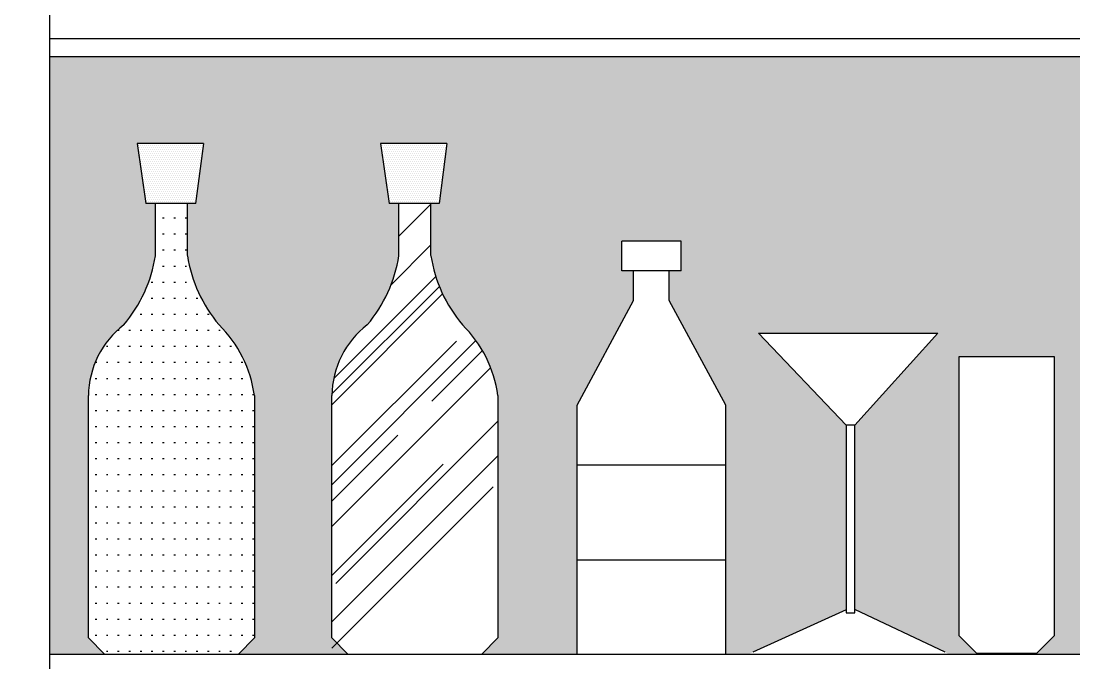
# Model space of a CAD drawing. Header units: millimetres. Extents: x 313 to 326.9, y 157.3 to 165.7.
# Drawn here: x 313.95 to 314.54, y 159.372 to 159.732 of the extents above; entities that cross this region are included whole.
import ezdxf

# ---------------------------------------------------------------- set-up
doc = ezdxf.new("R2010")
doc.units = ezdxf.units.MM
doc.header["$LTSCALE"] = 0.1
doc.header["$MEASUREMENT"] = 0
for name, color, linetype in [('accesorios', 31, 'Continuous'), ('JALADERAS', 7, 'Continuous'), ('MICROS', 7, 'Continuous'), ('MUEBLE', 7, 'Continuous'), ('MUEBLES', 7, 'Continuous')]:
    doc.layers.add(name, color=color, linetype=linetype)

# ---------------------------------------------------------------- blocks, each defined once
blk = doc.blocks.new('*X4')
at = {"color": 0, "linetype": 'ByBlock'}
for p, q in [((7.72223, 8.17478), (7.74223, 8.19478)), ((7.71737, 8.14446), (7.74223, 8.16932)), ((7.68163, 8.08609), (7.74525, 8.14972)), ((7.6805, 8.06969), (7.74955, 8.13874)), ((7.68052, 8.0765), (7.74749, 8.14347)), ((7.6805, 8.01991), (7.77032, 8.10973)), ((7.6805, 8.03179), (7.75809, 8.10938)), ((7.74282, 8.07205), (7.77432, 8.10355)), ((7.6805, 7.99389), (7.77947, 8.09286)), ((7.68286, 7.95835), (7.78396, 8.05945)), ((7.6805, 8.00973), (7.72161, 8.05083)), ((7.6805, 7.9345), (7.78396, 8.03795)), ((7.6805, 7.96335), (7.74989, 8.03273)), ((7.6805, 7.91809), (7.781, 8.01859))]:
    blk.add_line(p, q, dxfattribs=at)
blk = doc.blocks.new('*X5')
at = {"color": 0, "linetype": 'ByBlock'}
for p, q in [((7.71125, 8.2325), (7.71125, 8.2325)), ((7.71125, 8.23), (7.71125, 8.23)), ((7.711875, 8.23125), (7.711875, 8.23125)), ((7.7125, 8.2325), (7.7125, 8.2325)), ((7.7125, 8.23), (7.7125, 8.23)), ((7.713125, 8.23125), (7.713125, 8.23125)), ((7.71375, 8.2325), (7.71375, 8.2325)), ((7.71375, 8.23), (7.71375, 8.23)), ((7.714375, 8.23125), (7.714375, 8.23125)), ((7.715, 8.2325), (7.715, 8.2325)), ((7.715, 8.23), (7.715, 8.23)), ((7.715625, 8.23125), (7.715625, 8.23125)), ((7.71625, 8.2325), (7.71625, 8.2325)), ((7.71625, 8.23), (7.71625, 8.23)), ((7.716875, 8.23125), (7.716875, 8.23125)), ((7.7175, 8.2325), (7.7175, 8.2325)), ((7.7175, 8.23), (7.7175, 8.23)), ((7.718125, 8.23125), (7.718125, 8.23125)), ((7.71875, 8.2325), (7.71875, 8.2325)), ((7.71875, 8.23), (7.71875, 8.23)), ((7.719375, 8.23125), (7.719375, 8.23125)), ((7.72, 8.2325), (7.72, 8.2325)), ((7.72, 8.23), (7.72, 8.23)), ((7.720625, 8.23125), (7.720625, 8.23125)), ((7.72125, 8.2325), (7.72125, 8.2325)), ((7.72125, 8.23), (7.72125, 8.23)), ((7.721875, 8.23125), (7.721875, 8.23125)), ((7.7225, 8.2325), (7.7225, 8.2325)), ((7.7225, 8.23), (7.7225, 8.23)), ((7.723125, 8.23125), (7.723125, 8.23125)), ((7.72375, 8.2325), (7.72375, 8.2325)), ((7.72375, 8.23), (7.72375, 8.23)), ((7.724375, 8.23125), (7.724375, 8.23125)), ((7.725, 8.2325), (7.725, 8.2325)), ((7.725, 8.23), (7.725, 8.23)), ((7.725625, 8.23125), (7.725625, 8.23125)), ((7.72625, 8.2325), (7.72625, 8.2325)), ((7.72625, 8.23), (7.72625, 8.23)), ((7.726875, 8.23125), (7.726875, 8.23125)), ((7.7275, 8.2325), (7.7275, 8.2325)), ((7.7275, 8.23), (7.7275, 8.23)), ((7.728125, 8.23125), (7.728125, 8.23125)), ((7.72875, 8.2325), (7.72875, 8.2325)), ((7.72875, 8.23), (7.72875, 8.23)), ((7.729375, 8.23125), (7.729375, 8.23125)), ((7.73, 8.2325), (7.73, 8.2325)), ((7.73, 8.23), (7.73, 8.23)), ((7.730625, 8.23125), (7.730625, 8.23125)), ((7.73125, 8.2325), (7.73125, 8.2325)), ((7.73125, 8.23), (7.73125, 8.23)), ((7.731875, 8.23125), (7.731875, 8.23125)), ((7.7325, 8.2325), (7.7325, 8.2325)), ((7.7325, 8.23), (7.7325, 8.23)), ((7.733125, 8.23125), (7.733125, 8.23125)), ((7.73375, 8.2325), (7.73375, 8.2325)), ((7.73375, 8.23), (7.73375, 8.23)), ((7.734375, 8.23125), (7.734375, 8.23125)), ((7.735, 8.2325), (7.735, 8.2325)), ((7.735, 8.23), (7.735, 8.23)), ((7.735625, 8.23125), (7.735625, 8.23125)), ((7.73625, 8.2325), (7.73625, 8.2325)), ((7.73625, 8.23), (7.73625, 8.23)), ((7.736875, 8.23125), (7.736875, 8.23125)), ((7.7375, 8.2325), (7.7375, 8.2325)), ((7.7375, 8.23), (7.7375, 8.23)), ((7.738125, 8.23125), (7.738125, 8.23125)), ((7.73875, 8.2325), (7.73875, 8.2325)), ((7.73875, 8.23), (7.73875, 8.23)), ((7.739375, 8.23125), (7.739375, 8.23125)), ((7.74, 8.2325), (7.74, 8.2325)), ((7.74, 8.23), (7.74, 8.23)), ((7.740625, 8.23125), (7.740625, 8.23125)), ((7.74125, 8.2325), (7.74125, 8.2325)), ((7.74125, 8.23), (7.74125, 8.23)), ((7.741875, 8.23125), (7.741875, 8.23125)), ((7.7425, 8.2325), (7.7425, 8.2325)), ((7.7425, 8.23), (7.7425, 8.23)), ((7.743125, 8.23125), (7.743125, 8.23125)), ((7.74375, 8.2325), (7.74375, 8.2325)), ((7.74375, 8.23), (7.74375, 8.23)), ((7.744375, 8.23125), (7.744375, 8.23125)), ((7.745, 8.2325), (7.745, 8.2325)), ((7.745, 8.23), (7.745, 8.23)), ((7.745625, 8.23125), (7.745625, 8.23125)), ((7.74625, 8.2325), (7.74625, 8.2325)), ((7.74625, 8.23), (7.74625, 8.23)), ((7.746875, 8.23125), (7.746875, 8.23125)), ((7.7475, 8.2325), (7.7475, 8.2325)), ((7.7475, 8.23), (7.7475, 8.23)), ((7.748125, 8.23125), (7.748125, 8.23125)), ((7.74875, 8.2325), (7.74875, 8.2325)), ((7.74875, 8.23), (7.74875, 8.23)), ((7.749375, 8.23125), (7.749375, 8.23125)), ((7.75, 8.2325), (7.75, 8.2325)), ((7.75, 8.23), (7.75, 8.23)), ((7.750625, 8.23125), (7.750625, 8.23125)), ((7.75125, 8.2325), (7.75125, 8.2325)), ((7.75125, 8.23), (7.75125, 8.23)), ((7.751875, 8.23125), (7.751875, 8.23125)), ((7.711875, 8.22875), (7.711875, 8.22875)), ((7.711875, 8.22625), (7.711875, 8.22625)), ((7.7125, 8.2275), (7.7125, 8.2275)), ((7.7125, 8.225), (7.7125, 8.225)), ((7.713125, 8.22875), (7.713125, 8.22875)), ((7.713125, 8.22625), (7.713125, 8.22625)), ((7.713125, 8.22375), (7.713125, 8.22375)), ((7.71375, 8.2275), (7.71375, 8.2275)), ((7.71375, 8.225), (7.71375, 8.225)), ((7.714375, 8.22875), (7.714375, 8.22875)), ((7.714375, 8.22625), (7.714375, 8.22625)), ((7.714375, 8.22375), (7.714375, 8.22375)), ((7.715, 8.2275), (7.715, 8.2275)), ((7.715, 8.225), (7.715, 8.225)), ((7.715625, 8.22875), (7.715625, 8.22875)), ((7.715625, 8.22625), (7.715625, 8.22625)), ((7.715625, 8.22375), (7.715625, 8.22375)), ((7.71625, 8.2275), (7.71625, 8.2275)), ((7.71625, 8.225), (7.71625, 8.225)), ((7.716875, 8.22875), (7.716875, 8.22875)), ((7.716875, 8.22625), (7.716875, 8.22625)), ((7.716875, 8.22375), (7.716875, 8.22375)), ((7.7175, 8.2275), (7.7175, 8.2275)), ((7.7175, 8.225), (7.7175, 8.225)), ((7.718125, 8.22875), (7.718125, 8.22875)), ((7.718125, 8.22625), (7.718125, 8.22625)), ((7.718125, 8.22375), (7.718125, 8.22375)), ((7.71875, 8.2275), (7.71875, 8.2275)), ((7.71875, 8.225), (7.71875, 8.225)), ((7.719375, 8.22875), (7.719375, 8.22875)), ((7.719375, 8.22625), (7.719375, 8.22625)), ((7.719375, 8.22375), (7.719375, 8.22375)), ((7.72, 8.2275), (7.72, 8.2275)), ((7.72, 8.225), (7.72, 8.225)), ((7.720625, 8.22875), (7.720625, 8.22875)), ((7.720625, 8.22625), (7.720625, 8.22625)), ((7.720625, 8.22375), (7.720625, 8.22375)), ((7.72125, 8.2275), (7.72125, 8.2275)), ((7.72125, 8.225), (7.72125, 8.225)), ((7.721875, 8.22875), (7.721875, 8.22875)), ((7.721875, 8.22625), (7.721875, 8.22625)), ((7.721875, 8.22375), (7.721875, 8.22375)), ((7.7225, 8.2275), (7.7225, 8.2275)), ((7.7225, 8.225), (7.7225, 8.225)), ((7.723125, 8.22875), (7.723125, 8.22875)), ((7.723125, 8.22625), (7.723125, 8.22625)), ((7.723125, 8.22375), (7.723125, 8.22375)), ((7.72375, 8.2275), (7.72375, 8.2275)), ((7.72375, 8.225), (7.72375, 8.225)), ((7.724375, 8.22875), (7.724375, 8.22875)), ((7.724375, 8.22625), (7.724375, 8.22625)), ((7.724375, 8.22375), (7.724375, 8.22375)), ((7.725, 8.2275), (7.725, 8.2275)), ((7.725, 8.225), (7.725, 8.225)), ((7.725625, 8.22875), (7.725625, 8.22875)), ((7.725625, 8.22625), (7.725625, 8.22625)), ((7.725625, 8.22375), (7.725625, 8.22375)), ((7.72625, 8.2275), (7.72625, 8.2275)), ((7.72625, 8.225), (7.72625, 8.225)), ((7.726875, 8.22875), (7.726875, 8.22875)), ((7.726875, 8.22625), (7.726875, 8.22625)), ((7.726875, 8.22375), (7.726875, 8.22375)), ((7.7275, 8.2275), (7.7275, 8.2275)), ((7.7275, 8.225), (7.7275, 8.225)), ((7.728125, 8.22875), (7.728125, 8.22875)), ((7.728125, 8.22625), (7.728125, 8.22625)), ((7.728125, 8.22375), (7.728125, 8.22375)), ((7.72875, 8.2275), (7.72875, 8.2275)), ((7.72875, 8.225), (7.72875, 8.225)), ((7.729375, 8.22875), (7.729375, 8.22875)), ((7.729375, 8.22625), (7.729375, 8.22625)), ((7.729375, 8.22375), (7.729375, 8.22375)), ((7.73, 8.2275), (7.73, 8.2275)), ((7.73, 8.225), (7.73, 8.225)), ((7.730625, 8.22875), (7.730625, 8.22875)), ((7.730625, 8.22625), (7.730625, 8.22625)), ((7.730625, 8.22375), (7.730625, 8.22375)), ((7.73125, 8.2275), (7.73125, 8.2275)), ((7.73125, 8.225), (7.73125, 8.225)), ((7.731875, 8.22875), (7.731875, 8.22875)), ((7.731875, 8.22625), (7.731875, 8.22625)), ((7.731875, 8.22375), (7.731875, 8.22375)), ((7.7325, 8.2275), (7.7325, 8.2275)), ((7.7325, 8.225), (7.7325, 8.225)), ((7.733125, 8.22875), (7.733125, 8.22875)), ((7.733125, 8.22625), (7.733125, 8.22625)), ((7.733125, 8.22375), (7.733125, 8.22375)), ((7.73375, 8.2275), (7.73375, 8.2275)), ((7.73375, 8.225), (7.73375, 8.225)), ((7.734375, 8.22875), (7.734375, 8.22875)), ((7.734375, 8.22625), (7.734375, 8.22625)), ((7.734375, 8.22375), (7.734375, 8.22375)), ((7.735, 8.2275), (7.735, 8.2275)), ((7.735, 8.225), (7.735, 8.225)), ((7.735625, 8.22875), (7.735625, 8.22875)), ((7.735625, 8.22625), (7.735625, 8.22625)), ((7.735625, 8.22375), (7.735625, 8.22375)), ((7.73625, 8.2275), (7.73625, 8.2275)), ((7.73625, 8.225), (7.73625, 8.225)), ((7.736875, 8.22875), (7.736875, 8.22875)), ((7.736875, 8.22625), (7.736875, 8.22625)), ((7.736875, 8.22375), (7.736875, 8.22375)), ((7.7375, 8.2275), (7.7375, 8.2275)), ((7.7375, 8.225), (7.7375, 8.225)), ((7.738125, 8.22875), (7.738125, 8.22875)), ((7.738125, 8.22625), (7.738125, 8.22625)), ((7.738125, 8.22375), (7.738125, 8.22375)), ((7.73875, 8.2275), (7.73875, 8.2275)), ((7.73875, 8.225), (7.73875, 8.225)), ((7.739375, 8.22875), (7.739375, 8.22875)), ((7.739375, 8.22625), (7.739375, 8.22625)), ((7.739375, 8.22375), (7.739375, 8.22375)), ((7.74, 8.2275), (7.74, 8.2275)), ((7.74, 8.225), (7.74, 8.225)), ((7.740625, 8.22875), (7.740625, 8.22875)), ((7.740625, 8.22625), (7.740625, 8.22625)), ((7.740625, 8.22375), (7.740625, 8.22375)), ((7.74125, 8.2275), (7.74125, 8.2275)), ((7.74125, 8.225), (7.74125, 8.225)), ((7.741875, 8.22875), (7.741875, 8.22875)), ((7.741875, 8.22625), (7.741875, 8.22625)), ((7.741875, 8.22375), (7.741875, 8.22375)), ((7.7425, 8.2275), (7.7425, 8.2275)), ((7.7425, 8.225), (7.7425, 8.225)), ((7.743125, 8.22875), (7.743125, 8.22875)), ((7.743125, 8.22625), (7.743125, 8.22625)), ((7.743125, 8.22375), (7.743125, 8.22375)), ((7.74375, 8.2275), (7.74375, 8.2275)), ((7.74375, 8.225), (7.74375, 8.225)), ((7.744375, 8.22875), (7.744375, 8.22875)), ((7.744375, 8.22625), (7.744375, 8.22625)), ((7.744375, 8.22375), (7.744375, 8.22375)), ((7.745, 8.2275), (7.745, 8.2275)), ((7.745, 8.225), (7.745, 8.225)), ((7.745625, 8.22875), (7.745625, 8.22875)), ((7.745625, 8.22625), (7.745625, 8.22625)), ((7.745625, 8.22375), (7.745625, 8.22375)), ((7.74625, 8.2275), (7.74625, 8.2275)), ((7.74625, 8.225), (7.74625, 8.225)), ((7.746875, 8.22875), (7.746875, 8.22875)), ((7.746875, 8.22625), (7.746875, 8.22625)), ((7.746875, 8.22375), (7.746875, 8.22375)), ((7.7475, 8.2275), (7.7475, 8.2275)), ((7.7475, 8.225), (7.7475, 8.225)), ((7.748125, 8.22875), (7.748125, 8.22875)), ((7.748125, 8.22625), (7.748125, 8.22625)), ((7.748125, 8.22375), (7.748125, 8.22375)), ((7.74875, 8.2275), (7.74875, 8.2275)), ((7.74875, 8.225), (7.74875, 8.225)), ((7.749375, 8.22875), (7.749375, 8.22875)), ((7.749375, 8.22625), (7.749375, 8.22625)), ((7.749375, 8.22375), (7.749375, 8.22375)), ((7.75, 8.2275), (7.75, 8.2275)), ((7.75, 8.225), (7.75, 8.225)), ((7.750625, 8.22875), (7.750625, 8.22875)), ((7.750625, 8.22625), (7.750625, 8.22625)), ((7.750625, 8.22375), (7.750625, 8.22375)), ((7.75125, 8.2275), (7.75125, 8.2275)), ((7.7125, 8.2225), (7.7125, 8.2225)), ((7.713125, 8.22125), (7.713125, 8.22125)), ((7.713125, 8.21875), (7.713125, 8.21875)), ((7.71375, 8.2225), (7.71375, 8.2225)), ((7.71375, 8.22), (7.71375, 8.22)), ((7.71375, 8.2175), (7.71375, 8.2175)), ((7.714375, 8.22125), (7.714375, 8.22125)), ((7.714375, 8.21875), (7.714375, 8.21875)), ((7.715, 8.2225), (7.715, 8.2225)), ((7.715, 8.22), (7.715, 8.22)), ((7.715, 8.2175), (7.715, 8.2175)), ((7.715625, 8.22125), (7.715625, 8.22125)), ((7.715625, 8.21875), (7.715625, 8.21875)), ((7.71625, 8.2225), (7.71625, 8.2225)), ((7.71625, 8.22), (7.71625, 8.22)), ((7.71625, 8.2175), (7.71625, 8.2175)), ((7.716875, 8.22125), (7.716875, 8.22125)), ((7.716875, 8.21875), (7.716875, 8.21875)), ((7.7175, 8.2225), (7.7175, 8.2225)), ((7.7175, 8.22), (7.7175, 8.22)), ((7.7175, 8.2175), (7.7175, 8.2175)), ((7.718125, 8.22125), (7.718125, 8.22125)), ((7.718125, 8.21875), (7.718125, 8.21875)), ((7.71875, 8.2225), (7.71875, 8.2225)), ((7.71875, 8.22), (7.71875, 8.22)), ((7.71875, 8.2175), (7.71875, 8.2175)), ((7.719375, 8.22125), (7.719375, 8.22125)), ((7.719375, 8.21875), (7.719375, 8.21875)), ((7.72, 8.2225), (7.72, 8.2225)), ((7.72, 8.22), (7.72, 8.22)), ((7.72, 8.2175), (7.72, 8.2175)), ((7.720625, 8.22125), (7.720625, 8.22125)), ((7.720625, 8.21875), (7.720625, 8.21875)), ((7.72125, 8.2225), (7.72125, 8.2225)), ((7.72125, 8.22), (7.72125, 8.22)), ((7.72125, 8.2175), (7.72125, 8.2175)), ((7.721875, 8.22125), (7.721875, 8.22125)), ((7.721875, 8.21875), (7.721875, 8.21875)), ((7.7225, 8.2225), (7.7225, 8.2225)), ((7.7225, 8.22), (7.7225, 8.22)), ((7.7225, 8.2175), (7.7225, 8.2175)), ((7.723125, 8.22125), (7.723125, 8.22125)), ((7.723125, 8.21875), (7.723125, 8.21875)), ((7.72375, 8.2225), (7.72375, 8.2225)), ((7.72375, 8.22), (7.72375, 8.22)), ((7.72375, 8.2175), (7.72375, 8.2175)), ((7.724375, 8.22125), (7.724375, 8.22125)), ((7.724375, 8.21875), (7.724375, 8.21875)), ((7.725, 8.2225), (7.725, 8.2225)), ((7.725, 8.22), (7.725, 8.22)), ((7.725, 8.2175), (7.725, 8.2175)), ((7.725625, 8.22125), (7.725625, 8.22125)), ((7.725625, 8.21875), (7.725625, 8.21875)), ((7.72625, 8.2225), (7.72625, 8.2225)), ((7.72625, 8.22), (7.72625, 8.22)), ((7.72625, 8.2175), (7.72625, 8.2175)), ((7.726875, 8.22125), (7.726875, 8.22125)), ((7.726875, 8.21875), (7.726875, 8.21875)), ((7.7275, 8.2225), (7.7275, 8.2225)), ((7.7275, 8.22), (7.7275, 8.22)), ((7.7275, 8.2175), (7.7275, 8.2175)), ((7.728125, 8.22125), (7.728125, 8.22125)), ((7.728125, 8.21875), (7.728125, 8.21875)), ((7.72875, 8.2225), (7.72875, 8.2225)), ((7.72875, 8.22), (7.72875, 8.22)), ((7.72875, 8.2175), (7.72875, 8.2175)), ((7.729375, 8.22125), (7.729375, 8.22125)), ((7.729375, 8.21875), (7.729375, 8.21875)), ((7.73, 8.2225), (7.73, 8.2225)), ((7.73, 8.22), (7.73, 8.22)), ((7.73, 8.2175), (7.73, 8.2175)), ((7.730625, 8.22125), (7.730625, 8.22125)), ((7.730625, 8.21875), (7.730625, 8.21875)), ((7.73125, 8.2225), (7.73125, 8.2225)), ((7.73125, 8.22), (7.73125, 8.22)), ((7.73125, 8.2175), (7.73125, 8.2175)), ((7.731875, 8.22125), (7.731875, 8.22125)), ((7.731875, 8.21875), (7.731875, 8.21875)), ((7.7325, 8.2225), (7.7325, 8.2225)), ((7.7325, 8.22), (7.7325, 8.22)), ((7.7325, 8.2175), (7.7325, 8.2175)), ((7.733125, 8.22125), (7.733125, 8.22125)), ((7.733125, 8.21875), (7.733125, 8.21875)), ((7.73375, 8.2225), (7.73375, 8.2225)), ((7.73375, 8.22), (7.73375, 8.22)), ((7.73375, 8.2175), (7.73375, 8.2175)), ((7.734375, 8.22125), (7.734375, 8.22125)), ((7.734375, 8.21875), (7.734375, 8.21875)), ((7.735, 8.2225), (7.735, 8.2225)), ((7.735, 8.22), (7.735, 8.22)), ((7.735, 8.2175), (7.735, 8.2175)), ((7.735625, 8.22125), (7.735625, 8.22125)), ((7.735625, 8.21875), (7.735625, 8.21875)), ((7.73625, 8.2225), (7.73625, 8.2225)), ((7.73625, 8.22), (7.73625, 8.22)), ((7.73625, 8.2175), (7.73625, 8.2175)), ((7.736875, 8.22125), (7.736875, 8.22125)), ((7.736875, 8.21875), (7.736875, 8.21875)), ((7.7375, 8.2225), (7.7375, 8.2225)), ((7.7375, 8.22), (7.7375, 8.22)), ((7.7375, 8.2175), (7.7375, 8.2175)), ((7.738125, 8.22125), (7.738125, 8.22125)), ((7.738125, 8.21875), (7.738125, 8.21875)), ((7.73875, 8.2225), (7.73875, 8.2225)), ((7.73875, 8.22), (7.73875, 8.22)), ((7.73875, 8.2175), (7.73875, 8.2175)), ((7.739375, 8.22125), (7.739375, 8.22125)), ((7.739375, 8.21875), (7.739375, 8.21875)), ((7.74, 8.2225), (7.74, 8.2225)), ((7.74, 8.22), (7.74, 8.22)), ((7.74, 8.2175), (7.74, 8.2175)), ((7.740625, 8.22125), (7.740625, 8.22125)), ((7.740625, 8.21875), (7.740625, 8.21875)), ((7.74125, 8.2225), (7.74125, 8.2225)), ((7.74125, 8.22), (7.74125, 8.22)), ((7.74125, 8.2175), (7.74125, 8.2175)), ((7.741875, 8.22125), (7.741875, 8.22125)), ((7.741875, 8.21875), (7.741875, 8.21875)), ((7.7425, 8.2225), (7.7425, 8.2225)), ((7.7425, 8.22), (7.7425, 8.22)), ((7.7425, 8.2175), (7.7425, 8.2175)), ((7.743125, 8.22125), (7.743125, 8.22125)), ((7.743125, 8.21875), (7.743125, 8.21875)), ((7.74375, 8.2225), (7.74375, 8.2225)), ((7.74375, 8.22), (7.74375, 8.22)), ((7.74375, 8.2175), (7.74375, 8.2175)), ((7.744375, 8.22125), (7.744375, 8.22125)), ((7.744375, 8.21875), (7.744375, 8.21875)), ((7.745, 8.2225), (7.745, 8.2225)), ((7.745, 8.22), (7.745, 8.22)), ((7.745, 8.2175), (7.745, 8.2175)), ((7.745625, 8.22125), (7.745625, 8.22125)), ((7.745625, 8.21875), (7.745625, 8.21875)), ((7.74625, 8.2225), (7.74625, 8.2225)), ((7.74625, 8.22), (7.74625, 8.22)), ((7.74625, 8.2175), (7.74625, 8.2175)), ((7.746875, 8.22125), (7.746875, 8.22125)), ((7.746875, 8.21875), (7.746875, 8.21875)), ((7.7475, 8.2225), (7.7475, 8.2225)), ((7.7475, 8.22), (7.7475, 8.22)), ((7.7475, 8.2175), (7.7475, 8.2175)), ((7.748125, 8.22125), (7.748125, 8.22125)), ((7.748125, 8.21875), (7.748125, 8.21875)), ((7.74875, 8.2225), (7.74875, 8.2225)), ((7.74875, 8.22), (7.74875, 8.22)), ((7.74875, 8.2175), (7.74875, 8.2175)), ((7.749375, 8.22125), (7.749375, 8.22125)), ((7.749375, 8.21875), (7.749375, 8.21875)), ((7.75, 8.2225), (7.75, 8.2225)), ((7.75, 8.22), (7.75, 8.22)), ((7.75, 8.2175), (7.75, 8.2175)), ((7.750625, 8.22125), (7.750625, 8.22125)), ((7.71375, 8.215), (7.71375, 8.215)), ((7.714375, 8.21625), (7.714375, 8.21625)), ((7.714375, 8.21375), (7.714375, 8.21375)), ((7.714375, 8.21125), (7.714375, 8.21125)), ((7.715, 8.215), (7.715, 8.215)), ((7.715, 8.2125), (7.715, 8.2125)), ((7.715, 8.21), (7.715, 8.21)), ((7.715625, 8.21625), (7.715625, 8.21625)), ((7.715625, 8.21375), (7.715625, 8.21375)), ((7.715625, 8.21125), (7.715625, 8.21125)), ((7.71625, 8.215), (7.71625, 8.215)), ((7.71625, 8.2125), (7.71625, 8.2125)), ((7.71625, 8.21), (7.71625, 8.21)), ((7.716875, 8.21625), (7.716875, 8.21625)), ((7.716875, 8.21375), (7.716875, 8.21375)), ((7.716875, 8.21125), (7.716875, 8.21125)), ((7.7175, 8.215), (7.7175, 8.215)), ((7.7175, 8.2125), (7.7175, 8.2125)), ((7.7175, 8.21), (7.7175, 8.21)), ((7.718125, 8.21625), (7.718125, 8.21625)), ((7.718125, 8.21375), (7.718125, 8.21375)), ((7.718125, 8.21125), (7.718125, 8.21125)), ((7.71875, 8.215), (7.71875, 8.215)), ((7.71875, 8.2125), (7.71875, 8.2125)), ((7.71875, 8.21), (7.71875, 8.21)), ((7.719375, 8.21625), (7.719375, 8.21625)), ((7.719375, 8.21375), (7.719375, 8.21375)), ((7.719375, 8.21125), (7.719375, 8.21125)), ((7.72, 8.215), (7.72, 8.215)), ((7.72, 8.2125), (7.72, 8.2125)), ((7.72, 8.21), (7.72, 8.21)), ((7.720625, 8.21625), (7.720625, 8.21625)), ((7.720625, 8.21375), (7.720625, 8.21375)), ((7.720625, 8.21125), (7.720625, 8.21125)), ((7.72125, 8.215), (7.72125, 8.215)), ((7.72125, 8.2125), (7.72125, 8.2125)), ((7.72125, 8.21), (7.72125, 8.21)), ((7.721875, 8.21625), (7.721875, 8.21625)), ((7.721875, 8.21375), (7.721875, 8.21375)), ((7.721875, 8.21125), (7.721875, 8.21125)), ((7.7225, 8.215), (7.7225, 8.215)), ((7.7225, 8.2125), (7.7225, 8.2125)), ((7.7225, 8.21), (7.7225, 8.21)), ((7.723125, 8.21625), (7.723125, 8.21625)), ((7.723125, 8.21375), (7.723125, 8.21375)), ((7.723125, 8.21125), (7.723125, 8.21125)), ((7.72375, 8.215), (7.72375, 8.215)), ((7.72375, 8.2125), (7.72375, 8.2125)), ((7.72375, 8.21), (7.72375, 8.21)), ((7.724375, 8.21625), (7.724375, 8.21625)), ((7.724375, 8.21375), (7.724375, 8.21375)), ((7.724375, 8.21125), (7.724375, 8.21125)), ((7.725, 8.215), (7.725, 8.215)), ((7.725, 8.2125), (7.725, 8.2125)), ((7.725, 8.21), (7.725, 8.21)), ((7.725625, 8.21625), (7.725625, 8.21625)), ((7.725625, 8.21375), (7.725625, 8.21375)), ((7.725625, 8.21125), (7.725625, 8.21125)), ((7.72625, 8.215), (7.72625, 8.215)), ((7.72625, 8.2125), (7.72625, 8.2125)), ((7.72625, 8.21), (7.72625, 8.21)), ((7.726875, 8.21625), (7.726875, 8.21625)), ((7.726875, 8.21375), (7.726875, 8.21375)), ((7.726875, 8.21125), (7.726875, 8.21125)), ((7.7275, 8.215), (7.7275, 8.215)), ((7.7275, 8.2125), (7.7275, 8.2125)), ((7.7275, 8.21), (7.7275, 8.21)), ((7.728125, 8.21625), (7.728125, 8.21625)), ((7.728125, 8.21375), (7.728125, 8.21375)), ((7.728125, 8.21125), (7.728125, 8.21125)), ((7.72875, 8.215), (7.72875, 8.215)), ((7.72875, 8.2125), (7.72875, 8.2125)), ((7.72875, 8.21), (7.72875, 8.21)), ((7.729375, 8.21625), (7.729375, 8.21625)), ((7.729375, 8.21375), (7.729375, 8.21375)), ((7.729375, 8.21125), (7.729375, 8.21125)), ((7.73, 8.215), (7.73, 8.215)), ((7.73, 8.2125), (7.73, 8.2125)), ((7.73, 8.21), (7.73, 8.21)), ((7.730625, 8.21625), (7.730625, 8.21625)), ((7.730625, 8.21375), (7.730625, 8.21375)), ((7.730625, 8.21125), (7.730625, 8.21125)), ((7.73125, 8.215), (7.73125, 8.215)), ((7.73125, 8.2125), (7.73125, 8.2125)), ((7.73125, 8.21), (7.73125, 8.21)), ((7.731875, 8.21625), (7.731875, 8.21625)), ((7.731875, 8.21375), (7.731875, 8.21375)), ((7.731875, 8.21125), (7.731875, 8.21125)), ((7.7325, 8.215), (7.7325, 8.215)), ((7.7325, 8.2125), (7.7325, 8.2125)), ((7.7325, 8.21), (7.7325, 8.21)), ((7.733125, 8.21625), (7.733125, 8.21625)), ((7.733125, 8.21375), (7.733125, 8.21375)), ((7.733125, 8.21125), (7.733125, 8.21125)), ((7.73375, 8.215), (7.73375, 8.215)), ((7.73375, 8.2125), (7.73375, 8.2125)), ((7.73375, 8.21), (7.73375, 8.21)), ((7.734375, 8.21625), (7.734375, 8.21625)), ((7.734375, 8.21375), (7.734375, 8.21375)), ((7.734375, 8.21125), (7.734375, 8.21125)), ((7.735, 8.215), (7.735, 8.215)), ((7.735, 8.2125), (7.735, 8.2125)), ((7.735, 8.21), (7.735, 8.21)), ((7.735625, 8.21625), (7.735625, 8.21625)), ((7.735625, 8.21375), (7.735625, 8.21375)), ((7.735625, 8.21125), (7.735625, 8.21125)), ((7.73625, 8.215), (7.73625, 8.215)), ((7.73625, 8.2125), (7.73625, 8.2125)), ((7.73625, 8.21), (7.73625, 8.21)), ((7.736875, 8.21625), (7.736875, 8.21625)), ((7.736875, 8.21375), (7.736875, 8.21375)), ((7.736875, 8.21125), (7.736875, 8.21125)), ((7.7375, 8.215), (7.7375, 8.215)), ((7.7375, 8.2125), (7.7375, 8.2125)), ((7.7375, 8.21), (7.7375, 8.21)), ((7.738125, 8.21625), (7.738125, 8.21625)), ((7.738125, 8.21375), (7.738125, 8.21375)), ((7.738125, 8.21125), (7.738125, 8.21125)), ((7.73875, 8.215), (7.73875, 8.215)), ((7.73875, 8.2125), (7.73875, 8.2125)), ((7.73875, 8.21), (7.73875, 8.21)), ((7.739375, 8.21625), (7.739375, 8.21625)), ((7.739375, 8.21375), (7.739375, 8.21375)), ((7.739375, 8.21125), (7.739375, 8.21125)), ((7.74, 8.215), (7.74, 8.215)), ((7.74, 8.2125), (7.74, 8.2125)), ((7.74, 8.21), (7.74, 8.21)), ((7.740625, 8.21625), (7.740625, 8.21625)), ((7.740625, 8.21375), (7.740625, 8.21375)), ((7.740625, 8.21125), (7.740625, 8.21125)), ((7.74125, 8.215), (7.74125, 8.215)), ((7.74125, 8.2125), (7.74125, 8.2125)), ((7.74125, 8.21), (7.74125, 8.21)), ((7.741875, 8.21625), (7.741875, 8.21625)), ((7.741875, 8.21375), (7.741875, 8.21375)), ((7.741875, 8.21125), (7.741875, 8.21125)), ((7.7425, 8.215), (7.7425, 8.215)), ((7.7425, 8.2125), (7.7425, 8.2125)), ((7.7425, 8.21), (7.7425, 8.21)), ((7.743125, 8.21625), (7.743125, 8.21625)), ((7.743125, 8.21375), (7.743125, 8.21375)), ((7.743125, 8.21125), (7.743125, 8.21125)), ((7.74375, 8.215), (7.74375, 8.215)), ((7.74375, 8.2125), (7.74375, 8.2125)), ((7.74375, 8.21), (7.74375, 8.21)), ((7.744375, 8.21625), (7.744375, 8.21625)), ((7.744375, 8.21375), (7.744375, 8.21375)), ((7.744375, 8.21125), (7.744375, 8.21125)), ((7.745, 8.215), (7.745, 8.215)), ((7.745, 8.2125), (7.745, 8.2125)), ((7.745, 8.21), (7.745, 8.21)), ((7.745625, 8.21625), (7.745625, 8.21625)), ((7.745625, 8.21375), (7.745625, 8.21375)), ((7.745625, 8.21125), (7.745625, 8.21125)), ((7.74625, 8.215), (7.74625, 8.215)), ((7.74625, 8.2125), (7.74625, 8.2125)), ((7.74625, 8.21), (7.74625, 8.21)), ((7.746875, 8.21625), (7.746875, 8.21625)), ((7.746875, 8.21375), (7.746875, 8.21375)), ((7.746875, 8.21125), (7.746875, 8.21125)), ((7.7475, 8.215), (7.7475, 8.215)), ((7.7475, 8.2125), (7.7475, 8.2125)), ((7.7475, 8.21), (7.7475, 8.21)), ((7.748125, 8.21625), (7.748125, 8.21625)), ((7.748125, 8.21375), (7.748125, 8.21375)), ((7.748125, 8.21125), (7.748125, 8.21125)), ((7.74875, 8.215), (7.74875, 8.215)), ((7.74875, 8.2125), (7.74875, 8.2125)), ((7.74875, 8.21), (7.74875, 8.21)), ((7.749375, 8.21625), (7.749375, 8.21625)), ((7.749375, 8.21375), (7.749375, 8.21375)), ((7.749375, 8.21125), (7.749375, 8.21125)), ((7.714375, 8.20875), (7.714375, 8.20875)), ((7.715, 8.2075), (7.715, 8.2075)), ((7.715, 8.205), (7.715, 8.205)), ((7.715625, 8.20875), (7.715625, 8.20875)), ((7.715625, 8.20625), (7.715625, 8.20625)), ((7.715625, 8.20375), (7.715625, 8.20375)), ((7.71625, 8.2075), (7.71625, 8.2075)), ((7.71625, 8.205), (7.71625, 8.205)), ((7.716875, 8.20875), (7.716875, 8.20875)), ((7.716875, 8.20625), (7.716875, 8.20625)), ((7.716875, 8.20375), (7.716875, 8.20375)), ((7.7175, 8.2075), (7.7175, 8.2075)), ((7.7175, 8.205), (7.7175, 8.205)), ((7.718125, 8.20875), (7.718125, 8.20875)), ((7.718125, 8.20625), (7.718125, 8.20625)), ((7.718125, 8.20375), (7.718125, 8.20375)), ((7.71875, 8.2075), (7.71875, 8.2075)), ((7.71875, 8.205), (7.71875, 8.205)), ((7.719375, 8.20875), (7.719375, 8.20875)), ((7.719375, 8.20625), (7.719375, 8.20625)), ((7.719375, 8.20375), (7.719375, 8.20375)), ((7.72, 8.2075), (7.72, 8.2075)), ((7.72, 8.205), (7.72, 8.205)), ((7.720625, 8.20875), (7.720625, 8.20875)), ((7.720625, 8.20625), (7.720625, 8.20625)), ((7.720625, 8.20375), (7.720625, 8.20375)), ((7.72125, 8.2075), (7.72125, 8.2075)), ((7.72125, 8.205), (7.72125, 8.205)), ((7.721875, 8.20875), (7.721875, 8.20875)), ((7.721875, 8.20625), (7.721875, 8.20625)), ((7.721875, 8.20375), (7.721875, 8.20375)), ((7.7225, 8.2075), (7.7225, 8.2075)), ((7.7225, 8.205), (7.7225, 8.205)), ((7.723125, 8.20875), (7.723125, 8.20875)), ((7.723125, 8.20625), (7.723125, 8.20625)), ((7.723125, 8.20375), (7.723125, 8.20375)), ((7.72375, 8.2075), (7.72375, 8.2075)), ((7.72375, 8.205), (7.72375, 8.205)), ((7.724375, 8.20875), (7.724375, 8.20875)), ((7.724375, 8.20625), (7.724375, 8.20625)), ((7.724375, 8.20375), (7.724375, 8.20375)), ((7.725, 8.2075), (7.725, 8.2075)), ((7.725, 8.205), (7.725, 8.205)), ((7.725625, 8.20875), (7.725625, 8.20875)), ((7.725625, 8.20625), (7.725625, 8.20625)), ((7.725625, 8.20375), (7.725625, 8.20375)), ((7.72625, 8.2075), (7.72625, 8.2075)), ((7.72625, 8.205), (7.72625, 8.205)), ((7.726875, 8.20875), (7.726875, 8.20875)), ((7.726875, 8.20625), (7.726875, 8.20625)), ((7.726875, 8.20375), (7.726875, 8.20375)), ((7.7275, 8.2075), (7.7275, 8.2075)), ((7.7275, 8.205), (7.7275, 8.205)), ((7.728125, 8.20875), (7.728125, 8.20875)), ((7.728125, 8.20625), (7.728125, 8.20625)), ((7.728125, 8.20375), (7.728125, 8.20375)), ((7.72875, 8.2075), (7.72875, 8.2075)), ((7.72875, 8.205), (7.72875, 8.205)), ((7.729375, 8.20875), (7.729375, 8.20875)), ((7.729375, 8.20625), (7.729375, 8.20625)), ((7.729375, 8.20375), (7.729375, 8.20375)), ((7.73, 8.2075), (7.73, 8.2075)), ((7.73, 8.205), (7.73, 8.205)), ((7.730625, 8.20875), (7.730625, 8.20875)), ((7.730625, 8.20625), (7.730625, 8.20625)), ((7.730625, 8.20375), (7.730625, 8.20375)), ((7.73125, 8.2075), (7.73125, 8.2075)), ((7.73125, 8.205), (7.73125, 8.205)), ((7.731875, 8.20875), (7.731875, 8.20875)), ((7.731875, 8.20625), (7.731875, 8.20625)), ((7.731875, 8.20375), (7.731875, 8.20375)), ((7.7325, 8.2075), (7.7325, 8.2075)), ((7.7325, 8.205), (7.7325, 8.205)), ((7.733125, 8.20875), (7.733125, 8.20875)), ((7.733125, 8.20625), (7.733125, 8.20625)), ((7.733125, 8.20375), (7.733125, 8.20375)), ((7.73375, 8.2075), (7.73375, 8.2075)), ((7.73375, 8.205), (7.73375, 8.205)), ((7.734375, 8.20875), (7.734375, 8.20875)), ((7.734375, 8.20625), (7.734375, 8.20625)), ((7.734375, 8.20375), (7.734375, 8.20375)), ((7.735, 8.2075), (7.735, 8.2075)), ((7.735, 8.205), (7.735, 8.205)), ((7.735625, 8.20875), (7.735625, 8.20875)), ((7.735625, 8.20625), (7.735625, 8.20625)), ((7.735625, 8.20375), (7.735625, 8.20375)), ((7.73625, 8.2075), (7.73625, 8.2075)), ((7.73625, 8.205), (7.73625, 8.205)), ((7.736875, 8.20875), (7.736875, 8.20875)), ((7.736875, 8.20625), (7.736875, 8.20625)), ((7.736875, 8.20375), (7.736875, 8.20375)), ((7.7375, 8.2075), (7.7375, 8.2075)), ((7.7375, 8.205), (7.7375, 8.205)), ((7.738125, 8.20875), (7.738125, 8.20875)), ((7.738125, 8.20625), (7.738125, 8.20625)), ((7.738125, 8.20375), (7.738125, 8.20375)), ((7.73875, 8.2075), (7.73875, 8.2075)), ((7.73875, 8.205), (7.73875, 8.205)), ((7.739375, 8.20875), (7.739375, 8.20875)), ((7.739375, 8.20625), (7.739375, 8.20625)), ((7.739375, 8.20375), (7.739375, 8.20375)), ((7.74, 8.2075), (7.74, 8.2075)), ((7.74, 8.205), (7.74, 8.205)), ((7.740625, 8.20875), (7.740625, 8.20875)), ((7.740625, 8.20625), (7.740625, 8.20625)), ((7.740625, 8.20375), (7.740625, 8.20375)), ((7.74125, 8.2075), (7.74125, 8.2075)), ((7.74125, 8.205), (7.74125, 8.205)), ((7.741875, 8.20875), (7.741875, 8.20875)), ((7.741875, 8.20625), (7.741875, 8.20625)), ((7.741875, 8.20375), (7.741875, 8.20375)), ((7.7425, 8.2075), (7.7425, 8.2075)), ((7.7425, 8.205), (7.7425, 8.205)), ((7.743125, 8.20875), (7.743125, 8.20875)), ((7.743125, 8.20625), (7.743125, 8.20625)), ((7.743125, 8.20375), (7.743125, 8.20375)), ((7.74375, 8.2075), (7.74375, 8.2075)), ((7.74375, 8.205), (7.74375, 8.205)), ((7.744375, 8.20875), (7.744375, 8.20875)), ((7.744375, 8.20625), (7.744375, 8.20625)), ((7.744375, 8.20375), (7.744375, 8.20375)), ((7.745, 8.2075), (7.745, 8.2075)), ((7.745, 8.205), (7.745, 8.205)), ((7.745625, 8.20875), (7.745625, 8.20875)), ((7.745625, 8.20625), (7.745625, 8.20625)), ((7.745625, 8.20375), (7.745625, 8.20375)), ((7.74625, 8.2075), (7.74625, 8.2075)), ((7.74625, 8.205), (7.74625, 8.205)), ((7.746875, 8.20875), (7.746875, 8.20875)), ((7.746875, 8.20625), (7.746875, 8.20625)), ((7.746875, 8.20375), (7.746875, 8.20375)), ((7.7475, 8.2075), (7.7475, 8.2075)), ((7.7475, 8.205), (7.7475, 8.205)), ((7.748125, 8.20875), (7.748125, 8.20875)), ((7.748125, 8.20625), (7.748125, 8.20625)), ((7.748125, 8.20375), (7.748125, 8.20375)), ((7.74875, 8.2075), (7.74875, 8.2075)), ((7.715625, 8.20125), (7.715625, 8.20125)), ((7.71625, 8.2025), (7.71625, 8.2025)), ((7.71625, 8.2), (7.71625, 8.2)), ((7.71625, 8.1975), (7.71625, 8.1975)), ((7.716875, 8.20125), (7.716875, 8.20125)), ((7.716875, 8.19875), (7.716875, 8.19875)), ((7.7175, 8.2025), (7.7175, 8.2025)), ((7.7175, 8.2), (7.7175, 8.2)), ((7.7175, 8.1975), (7.7175, 8.1975)), ((7.718125, 8.20125), (7.718125, 8.20125)), ((7.718125, 8.19875), (7.718125, 8.19875)), ((7.71875, 8.2025), (7.71875, 8.2025)), ((7.71875, 8.2), (7.71875, 8.2)), ((7.71875, 8.1975), (7.71875, 8.1975)), ((7.719375, 8.20125), (7.719375, 8.20125)), ((7.719375, 8.19875), (7.719375, 8.19875)), ((7.72, 8.2025), (7.72, 8.2025)), ((7.72, 8.2), (7.72, 8.2)), ((7.72, 8.1975), (7.72, 8.1975)), ((7.720625, 8.20125), (7.720625, 8.20125)), ((7.720625, 8.19875), (7.720625, 8.19875)), ((7.72125, 8.2025), (7.72125, 8.2025)), ((7.72125, 8.2), (7.72125, 8.2)), ((7.72125, 8.1975), (7.72125, 8.1975)), ((7.721875, 8.20125), (7.721875, 8.20125)), ((7.721875, 8.19875), (7.721875, 8.19875)), ((7.7225, 8.2025), (7.7225, 8.2025)), ((7.7225, 8.2), (7.7225, 8.2)), ((7.7225, 8.1975), (7.7225, 8.1975)), ((7.723125, 8.20125), (7.723125, 8.20125)), ((7.723125, 8.19875), (7.723125, 8.19875)), ((7.72375, 8.2025), (7.72375, 8.2025)), ((7.72375, 8.2), (7.72375, 8.2)), ((7.72375, 8.1975), (7.72375, 8.1975)), ((7.724375, 8.20125), (7.724375, 8.20125)), ((7.724375, 8.19875), (7.724375, 8.19875)), ((7.725, 8.2025), (7.725, 8.2025)), ((7.725, 8.2), (7.725, 8.2)), ((7.725, 8.1975), (7.725, 8.1975)), ((7.725625, 8.20125), (7.725625, 8.20125)), ((7.725625, 8.19875), (7.725625, 8.19875)), ((7.72625, 8.2025), (7.72625, 8.2025)), ((7.72625, 8.2), (7.72625, 8.2)), ((7.72625, 8.1975), (7.72625, 8.1975)), ((7.726875, 8.20125), (7.726875, 8.20125)), ((7.726875, 8.19875), (7.726875, 8.19875)), ((7.7275, 8.2025), (7.7275, 8.2025)), ((7.7275, 8.2), (7.7275, 8.2)), ((7.7275, 8.1975), (7.7275, 8.1975)), ((7.728125, 8.20125), (7.728125, 8.20125)), ((7.728125, 8.19875), (7.728125, 8.19875)), ((7.72875, 8.2025), (7.72875, 8.2025)), ((7.72875, 8.2), (7.72875, 8.2)), ((7.72875, 8.1975), (7.72875, 8.1975)), ((7.729375, 8.20125), (7.729375, 8.20125)), ((7.729375, 8.19875), (7.729375, 8.19875)), ((7.73, 8.2025), (7.73, 8.2025)), ((7.73, 8.2), (7.73, 8.2)), ((7.73, 8.1975), (7.73, 8.1975)), ((7.730625, 8.20125), (7.730625, 8.20125)), ((7.730625, 8.19875), (7.730625, 8.19875)), ((7.73125, 8.2025), (7.73125, 8.2025)), ((7.73125, 8.2), (7.73125, 8.2)), ((7.73125, 8.1975), (7.73125, 8.1975)), ((7.731875, 8.20125), (7.731875, 8.20125)), ((7.731875, 8.19875), (7.731875, 8.19875)), ((7.7325, 8.2025), (7.7325, 8.2025)), ((7.7325, 8.2), (7.7325, 8.2)), ((7.7325, 8.1975), (7.7325, 8.1975)), ((7.733125, 8.20125), (7.733125, 8.20125)), ((7.733125, 8.19875), (7.733125, 8.19875)), ((7.73375, 8.2025), (7.73375, 8.2025)), ((7.73375, 8.2), (7.73375, 8.2)), ((7.73375, 8.1975), (7.73375, 8.1975)), ((7.734375, 8.20125), (7.734375, 8.20125)), ((7.734375, 8.19875), (7.734375, 8.19875)), ((7.735, 8.2025), (7.735, 8.2025)), ((7.735, 8.2), (7.735, 8.2)), ((7.735, 8.1975), (7.735, 8.1975)), ((7.735625, 8.20125), (7.735625, 8.20125)), ((7.735625, 8.19875), (7.735625, 8.19875)), ((7.73625, 8.2025), (7.73625, 8.2025)), ((7.73625, 8.2), (7.73625, 8.2)), ((7.73625, 8.1975), (7.73625, 8.1975)), ((7.736875, 8.20125), (7.736875, 8.20125)), ((7.736875, 8.19875), (7.736875, 8.19875)), ((7.7375, 8.2025), (7.7375, 8.2025)), ((7.7375, 8.2), (7.7375, 8.2)), ((7.7375, 8.1975), (7.7375, 8.1975)), ((7.738125, 8.20125), (7.738125, 8.20125)), ((7.738125, 8.19875), (7.738125, 8.19875)), ((7.73875, 8.2025), (7.73875, 8.2025)), ((7.73875, 8.2), (7.73875, 8.2)), ((7.73875, 8.1975), (7.73875, 8.1975)), ((7.739375, 8.20125), (7.739375, 8.20125)), ((7.739375, 8.19875), (7.739375, 8.19875)), ((7.74, 8.2025), (7.74, 8.2025)), ((7.74, 8.2), (7.74, 8.2)), ((7.74, 8.1975), (7.74, 8.1975)), ((7.740625, 8.20125), (7.740625, 8.20125)), ((7.740625, 8.19875), (7.740625, 8.19875)), ((7.74125, 8.2025), (7.74125, 8.2025)), ((7.74125, 8.2), (7.74125, 8.2)), ((7.74125, 8.1975), (7.74125, 8.1975)), ((7.741875, 8.20125), (7.741875, 8.20125)), ((7.741875, 8.19875), (7.741875, 8.19875)), ((7.7425, 8.2025), (7.7425, 8.2025)), ((7.7425, 8.2), (7.7425, 8.2)), ((7.7425, 8.1975), (7.7425, 8.1975)), ((7.743125, 8.20125), (7.743125, 8.20125)), ((7.743125, 8.19875), (7.743125, 8.19875)), ((7.74375, 8.2025), (7.74375, 8.2025)), ((7.74375, 8.2), (7.74375, 8.2)), ((7.74375, 8.1975), (7.74375, 8.1975)), ((7.744375, 8.20125), (7.744375, 8.20125)), ((7.744375, 8.19875), (7.744375, 8.19875)), ((7.745, 8.2025), (7.745, 8.2025)), ((7.745, 8.2), (7.745, 8.2)), ((7.745, 8.1975), (7.745, 8.1975)), ((7.745625, 8.20125), (7.745625, 8.20125)), ((7.745625, 8.19875), (7.745625, 8.19875)), ((7.74625, 8.2025), (7.74625, 8.2025)), ((7.74625, 8.2), (7.74625, 8.2)), ((7.74625, 8.1975), (7.74625, 8.1975)), ((7.746875, 8.20125), (7.746875, 8.20125)), ((7.746875, 8.19875), (7.746875, 8.19875)), ((7.7475, 8.2025), (7.7475, 8.2025)), ((7.7475, 8.2), (7.7475, 8.2)), ((7.7475, 8.1975), (7.7475, 8.1975)), ((7.748125, 8.20125), (7.748125, 8.20125)), ((7.716875, 8.19625), (7.716875, 8.19625)), ((7.718125, 8.19625), (7.718125, 8.19625)), ((7.719375, 8.19625), (7.719375, 8.19625)), ((7.720625, 8.19625), (7.720625, 8.19625)), ((7.721875, 8.19625), (7.721875, 8.19625)), ((7.723125, 8.19625), (7.723125, 8.19625)), ((7.724375, 8.19625), (7.724375, 8.19625)), ((7.725625, 8.19625), (7.725625, 8.19625)), ((7.726875, 8.19625), (7.726875, 8.19625)), ((7.728125, 8.19625), (7.728125, 8.19625)), ((7.729375, 8.19625), (7.729375, 8.19625)), ((7.730625, 8.19625), (7.730625, 8.19625)), ((7.731875, 8.19625), (7.731875, 8.19625)), ((7.733125, 8.19625), (7.733125, 8.19625)), ((7.734375, 8.19625), (7.734375, 8.19625)), ((7.735625, 8.19625), (7.735625, 8.19625)), ((7.736875, 8.19625), (7.736875, 8.19625)), ((7.738125, 8.19625), (7.738125, 8.19625)), ((7.739375, 8.19625), (7.739375, 8.19625)), ((7.740625, 8.19625), (7.740625, 8.19625)), ((7.741875, 8.19625), (7.741875, 8.19625)), ((7.743125, 8.19625), (7.743125, 8.19625)), ((7.744375, 8.19625), (7.744375, 8.19625)), ((7.745625, 8.19625), (7.745625, 8.19625)), ((7.746875, 8.19625), (7.746875, 8.19625))]:
    blk.add_line(p, q, dxfattribs=at)

msp = doc.modelspace()

# ---------------------------------------------------------------- hatches: boundary and pattern name
at = {"layer": 'MUEBLE'}
h = msp.add_hatch(dxfattribs=at)
h.set_pattern_fill('AR-CONC', color=254, scale=0.0005, style=0)
h.set_pattern_definition([(50, (-25.55085, 1.66305), (0.091092334, -0.007969543), [0.009525, -0.104775]), (355, (-25.55085, 1.66305), (-0.017621413, 0.095528321), [0.00762, -0.08382]), (100.451, (-25.54326, 1.66238), (0.07347125, 0.087558344), [0.008095, -0.089045]), (46.1842, (-25.55085, 1.68845), (0.13553952, -0.021021164), [0.0142875, -0.1571625]), (96.6356, (-25.53955, 1.6867), (0.118702117, 0.12371278), [0.0121425, -0.1335675]), (351.184, (-25.55085, 1.68845), (0.118702303, 0.12371256), [0.01143, -0.12573]), (21, (-25.53815, 1.6821), (0.07580744, -0.05113276), [0.009525, -0.104775]), (326, (-25.53815, 1.6821), (0.030901014, 0.092093983), [0.00762, -0.08382]), (71.4514, (-25.53183, 1.67784), (0.106708245, 0.040961429), [0.008095, -0.089045]), (37.5, (-25.55085, 1.663047), (0.0015443016, 0.0422775194), [0, -0.082804, 0, -0.08509, 0, -0.0841375]), (7.5, (-25.55085, 1.663047), (0.033409831, 0.0500902874), [0, -0.048514, 0, -0.080899, 0, -0.0320675]), (327.5, (-25.57917, 1.663047), (0.0677952976, -0.002864372), [0, -0.03175, 0, -0.09906, 0, -0.131445]), (317.5, (-25.59187, 1.66305), (0.074064591, 0.0127132455), [0, -0.041275, 0, -0.065786, 0, -0.093345])])
h.paths.add_polyline_path([(314.2328, 158.81474, -1.000574), (314.49775, 158.80358), (314.49775, 158.70336, 0.25474), (314.50966, 158.69396, 0.265564), (314.54854, 158.69396), (314.55583, 158.70125), (314.55097, 158.70611, -0.511918), (314.54086, 158.7134, -1), (314.55623, 158.7134, -0.080612), (314.55583, 158.71097), (314.56069, 158.70611), (314.56799, 158.7134), (314.58257, 158.69882), (314.57528, 158.69153), (314.58014, 158.68667, -0.511918), (314.59025, 158.67938, -1), (314.57488, 158.67938, -0.080612), (314.57528, 158.68181), (314.57042, 158.68667), (314.56313, 158.67938, 0.265565), (314.56313, 158.64049), (314.56313, 158.64049, 0.26393), (314.51275, 158.59842), (314.51275, 158.58708), (315.23679, 158.58708), (315.21679, 158.60708), (315.21679, 158.7307), (315.22398, 158.7307), (315.22404, 158.73074), (315.21431, 158.74405), (315.22762, 158.75379), (315.23356, 158.74568), (315.23735, 158.75325), (315.23295, 158.75838), (315.24058, 158.76492), (315.24642, 158.75809), (315.24455, 158.77119), (315.25875, 158.77322), (315.26189, 158.75126), (315.27138, 158.74923), (315.26299, 158.76069), (315.27301, 158.76802), (315.27025, 158.77179), (315.28356, 158.78153), (315.29378, 158.76757), (315.3081, 158.7645), (315.30732, 158.76991), (315.32153, 158.77194), (315.32441, 158.75171), (315.3331, 158.75806), (315.34015, 158.74842), (315.35163, 158.75319), (315.3585, 158.73663), (315.3442, 158.7307), (315.36054, 158.7307), (315.36054, 158.67026), (315.37588, 158.66367, -0.576273), (315.37189, 158.65438), (315.36054, 158.65933), (315.36054, 158.60708), (315.34054, 158.58708), (315.62226, 158.58708), (315.62226, 159.07708), (315.04811, 159.07708, -1), (315.04811, 159.08708), (315.04811, 159.11708), (315.03933, 159.11708), (315.03933, 159.12708), (315.03153, 159.12708, 0.352138), (315.02226, 159.13708), (315.02226, 159.33708), (313.96559, 159.33708), (313.96559, 159.13708, 0.352138), (313.95632, 159.12708), (313.94852, 159.12708), (313.94852, 159.11708), (313.93974, 159.11708), (313.93974, 159.08708, -1), (313.93974, 159.07708), (313.42226, 159.07708), (313.42226, 158.58708), (314.46275, 158.58708), (314.46275, 158.59842, 0.26393), (314.41238, 158.64049, 0.265565), (314.41238, 158.67938), (314.40509, 158.68667), (314.40023, 158.68181, -0.080612), (314.40063, 158.67938, -1), (314.38526, 158.67938, -0.511918), (314.39537, 158.68667), (314.40023, 158.69153), (314.39294, 158.69882), (314.40752, 158.7134), (314.41481, 158.70611), (314.41968, 158.71097, -0.080612), (314.41928, 158.7134, -1), (314.43465, 158.7134, -0.511918), (314.42454, 158.70611), (314.41968, 158.70125), (314.42697, 158.69396, 0.265565), (314.46585, 158.69396), (314.46585, 158.69396, 0.254739), (314.47775, 158.70336), (314.47775, 158.80403, 0.998772), (314.25282, 158.81473, -0.331211), (314.25282, 158.80403), (314.23279, 158.80403, -0.331823)])
h.paths.add_polyline_path([(313.96559, 159.71208), (313.96559, 159.37708), (313.99636, 159.37708), (313.98736, 159.38608), (313.98736, 159.52104, -0.236284), (314.00722, 159.56174, 0.137992), (314.02491, 159.6005), (314.02491, 159.62995), (314.01952, 159.62995), (314.01467, 159.66344), (314.05191, 159.66344), (314.04753, 159.62995), (314.04291, 159.62995), (314.04291, 159.6005, 0.137992), (314.0606, 159.56174, -0.166559), (314.08047, 159.52205), (314.08047, 159.38608), (314.07147, 159.37708), (314.13292, 159.37708), (314.12392, 159.38608), (314.12392, 159.52104, -0.236284), (314.14378, 159.56174, 0.137992), (314.16148, 159.6005), (314.16148, 159.62995), (314.15609, 159.62995), (314.15123, 159.66344), (314.18848, 159.66344), (314.18409, 159.62995), (314.17948, 159.62995), (314.17948, 159.6005, 0.137992), (314.19717, 159.56174, -0.166559), (314.21703, 159.52205), (314.21703, 159.38608), (314.20803, 159.37708), (314.26146, 159.37708), (314.26146, 159.51673), (314.29321, 159.57531), (314.29321, 159.59196), (314.28663, 159.59196), (314.28663, 159.60862), (314.3198, 159.60862), (314.3198, 159.59196), (314.31321, 159.59196), (314.31321, 159.57531), (314.34496, 159.51673), (314.34496, 159.37708), (314.35786, 159.37708), (314.41237, 159.40183), (314.41237, 159.5055), (314.3633, 159.55698), (314.4639, 159.55698), (314.41728, 159.5055), (314.41728, 159.40214), (314.46997, 159.37708), (314.486, 159.37708), (314.4756, 159.38748), (314.4756, 159.54382), (314.52931, 159.54382), (314.52931, 159.38748), (314.51891, 159.37708), (314.56418, 159.37708), (314.55418, 159.38708), (314.55418, 159.544), (314.61035, 159.544), (314.61035, 159.38708), (314.60035, 159.37708), (314.64518, 159.37708), (314.63518, 159.38708), (314.63518, 159.46774), (314.67398, 159.46774), (314.67398, 159.5031), (314.62491, 159.55458), (314.72551, 159.55458), (314.67889, 159.5031), (314.67889, 159.46774), (314.73602, 159.46774), (314.73602, 159.38708), (314.72602, 159.37708), (314.73918, 159.37708), (314.7884, 159.39943), (314.7884, 159.5031), (314.73933, 159.55458), (314.83993, 159.55458), (314.79331, 159.5031), (314.79331, 159.39974), (314.84095, 159.37708), (314.85404, 159.37708), (314.84548, 159.38564), (314.84548, 159.54256), (314.90166, 159.54256), (314.90166, 159.38564), (314.8931, 159.37708), (314.91725, 159.37708), (314.90725, 159.38708), (314.90725, 159.46774), (315.00808, 159.46774), (315.00808, 159.38708), (314.99808, 159.37708), (315.02226, 159.37708), (315.02226, 159.71208)])
h.paths.add_polyline_path([(314.74482, 159.57129), (314.86387, 159.57129), (314.86387, 159.51787), (314.74482, 159.51787)], flags=24)
at = {"layer": 'MUEBLES', "linetype": 'ByBlock'}
h = msp.add_hatch(dxfattribs=at)
h.set_pattern_fill('ACAD_ISO07W100', color=142, scale=0.0018, style=0)
h.set_pattern_definition([(0, (305.889318, 147.6696725), (0, 0.009), [0.0009, -0.0054])])
h.paths.add_polyline_path([(313.98736, 159.38608), (313.99636, 159.37708), (314.07147, 159.37708), (314.08047, 159.38608), (314.08047, 159.52205, 0.141462), (314.06515, 159.55681, -0.159799), (314.04291, 159.6005), (314.04291, 159.62995), (314.02491, 159.62995), (314.02491, 159.6005, -0.137992), (314.00722, 159.56174, 0.230995), (313.98736, 159.52205)])

# ---------------------------------------------------------------- linework, layer by layer
at = {"color": 142, "linetype": 'ByBlock'}
for p, q in [((314.13292, 159.37708), (314.12392, 159.38608)), ((314.21703, 159.38608), (314.20803, 159.37708)), ((314.03236, 159.37708), (314.03547, 159.37708)), ((314.13292, 159.37708), (314.20803, 159.37708))]:
    msp.add_line(p, q, dxfattribs=at)
at = {"layer": 'accesorios', "color": 142, "linetype": 'ByBlock'}
for p, q in [((314.01467, 159.66344), (314.01955, 159.62975)), ((314.05191, 159.66344), (314.0475, 159.62975)), ((314.15123, 159.66344), (314.15612, 159.62975)), ((314.18848, 159.66344), (314.18407, 159.62975)), ((314.04291, 159.6005), (314.04291, 159.62995)), ((314.16148, 159.6005), (314.16148, 159.62995)), ((314.17948, 159.6005), (314.17948, 159.62995)), ((314.17948, 159.6005), (314.17948, 159.62995)), ((314.12392, 159.38608), (314.12392, 159.52205)), ((314.21703, 159.52205), (314.21703, 159.38608))]:
    msp.add_line(p, q, dxfattribs=at)
for points in [[(314.05191, 159.66344), (314.01467, 159.66344)], [(314.18848, 159.66344), (314.15123, 159.66344)], [(314.15609, 159.62995), (314.18409, 159.62995)]]:
    msp.add_lwpolyline(points, dxfattribs=at)
for centre, radius, start, end in [((314.08374, 159.61256), 0.07866, 319.75257, 351.17961), ((314.25721, 159.61256), 0.07866, 188.82039, 220.24743), ((314.17451, 159.52154), 0.05059, 127.39768, 179.42535), ((314.14918, 159.51291), 0.06846, 7.67589, 45.50109)]:
    msp.add_arc(centre, radius, start, end, dxfattribs=at)
at = {"layer": 'JALADERAS', "color": 142, "linetype": 'ByBlock'}
for p, q in [((314.3198, 159.60862), (314.28663, 159.60862)), ((314.28663, 159.59196), (314.28663, 159.60862)), ((314.3198, 159.59196), (314.3198, 159.60862)), ((314.3198, 159.59196), (314.28663, 159.59196)), ((314.29321, 159.57531), (314.29321, 159.59196)), ((314.31321, 159.57531), (314.31321, 159.59196)), ((314.26146, 159.51673), (314.29321, 159.57531)), ((314.34496, 159.51673), (314.31321, 159.57531)), ((314.26146, 159.37708), (314.26146, 159.51673)), ((314.34496, 159.37708), (314.34496, 159.51673)), ((314.26146, 159.48319), (314.34496, 159.48319)), ((314.26146, 159.42985), (314.34496, 159.42985))]:
    msp.add_line(p, q, dxfattribs=at)
at = {"layer": 'MICROS', "color": 142, "linetype": 'ByBlock'}
for p, q in [((314.41237, 159.5055), (314.3633, 159.55698)), ((314.3633, 159.55698), (314.4639, 159.55698)), ((314.4639, 159.55698), (314.41728, 159.5055)), ((314.41237, 159.5055), (314.41237, 159.4001)), ((314.41728, 159.5055), (314.41237, 159.5055)), ((314.41728, 159.4001), (314.41728, 159.5055)), ((314.41237, 159.40183), (314.35998, 159.37804)), ((314.41237, 159.4001), (314.41728, 159.4001)), ((314.46795, 159.37804), (314.41728, 159.40214))]:
    msp.add_line(p, q, dxfattribs=at)
msp.add_lwpolyline([(314.4756, 159.54382), (314.4756, 159.38748), (314.4856, 159.37748), (314.51931, 159.37748), (314.52931, 159.38748), (314.52931, 159.54382)], close=True, dxfattribs=at)
at = {"layer": 'MUEBLE', "color": 0}
for p, q in [((313.96559, 160.08708), (313.96559, 159.13708)), ((313.96559, 160.08708), (313.96559, 159.13708)), ((315.02226, 159.71208), (313.96559, 159.71208)), ((313.96559, 159.37708), (315.02226, 159.37708))]:
    msp.add_line(p, q, dxfattribs=at)
at = {"layer": 'MUEBLES', "color": 11}
msp.add_line((315.02226, 159.72208), (313.96559, 159.72208), dxfattribs=at)
at = {"layer": 'MUEBLES', "color": 142, "linetype": 'ByBlock'}
for p, q in [((314.02491, 159.6005), (314.02491, 159.62995)), ((314.04291, 159.6005), (314.04291, 159.62995)), ((313.98736, 159.38608), (313.98736, 159.52205)), ((314.08047, 159.52205), (314.08047, 159.38608)), ((313.99636, 159.37708), (313.98736, 159.38608)), ((314.08047, 159.38608), (314.07147, 159.37708)), ((313.99636, 159.37708), (314.07147, 159.37708))]:
    msp.add_line(p, q, dxfattribs=at)
msp.add_lwpolyline([(314.01952, 159.62995), (314.04753, 159.62995)], dxfattribs=at)
for centre, radius, start, end in [((313.94718, 159.61256), 0.07866, 319.75257, 351.17961), ((314.12064, 159.61256), 0.07866, 188.82039, 220.24743), ((314.03795, 159.52154), 0.05059, 127.39768, 179.42535), ((314.01262, 159.51291), 0.06846, 7.67589, 45.50109)]:
    msp.add_arc(centre, radius, start, end, dxfattribs=at)

# ---------------------------------------------------------------- block references
at = {"layer": 'accesorios', "color": 142, "linetype": 'ByBlock', "xscale": 0.9, "yscale": 0.9, "zscale": 0.9}
for p in [(307.0749, 152.25414), (307.21147, 152.25414)]:
    msp.add_blockref('*X5', p, dxfattribs=at)
at = {"layer": 'JALADERAS', "color": 142, "linetype": 'ByBlock', "xscale": 0.9, "yscale": 0.9, "zscale": 0.9}
msp.add_blockref('*X4', (307.21147, 152.25414), dxfattribs=at)

doc.saveas('drawing.dxf')
